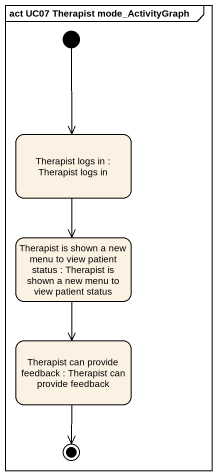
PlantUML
@startuml
mainframe act UC07 Therapist mode_ActivityGraph
hide empty description
state "Therapist logs in : Therapist logs in" as Therapist_logs_in
state "Therapist is shown a new menu to view patient status : Therapist is shown a new menu to view patient status" as Therapist_is_shown_a_new
state "Therapist can provide feedback : Therapist can provide feedback" as Therapist_can_provide
[*] --> Therapist_logs_in
Therapist_logs_in --> Therapist_is_shown_a_new
Therapist_is_shown_a_new --> Therapist_can_provide
Therapist_can_provide --> [*]
@enduml
